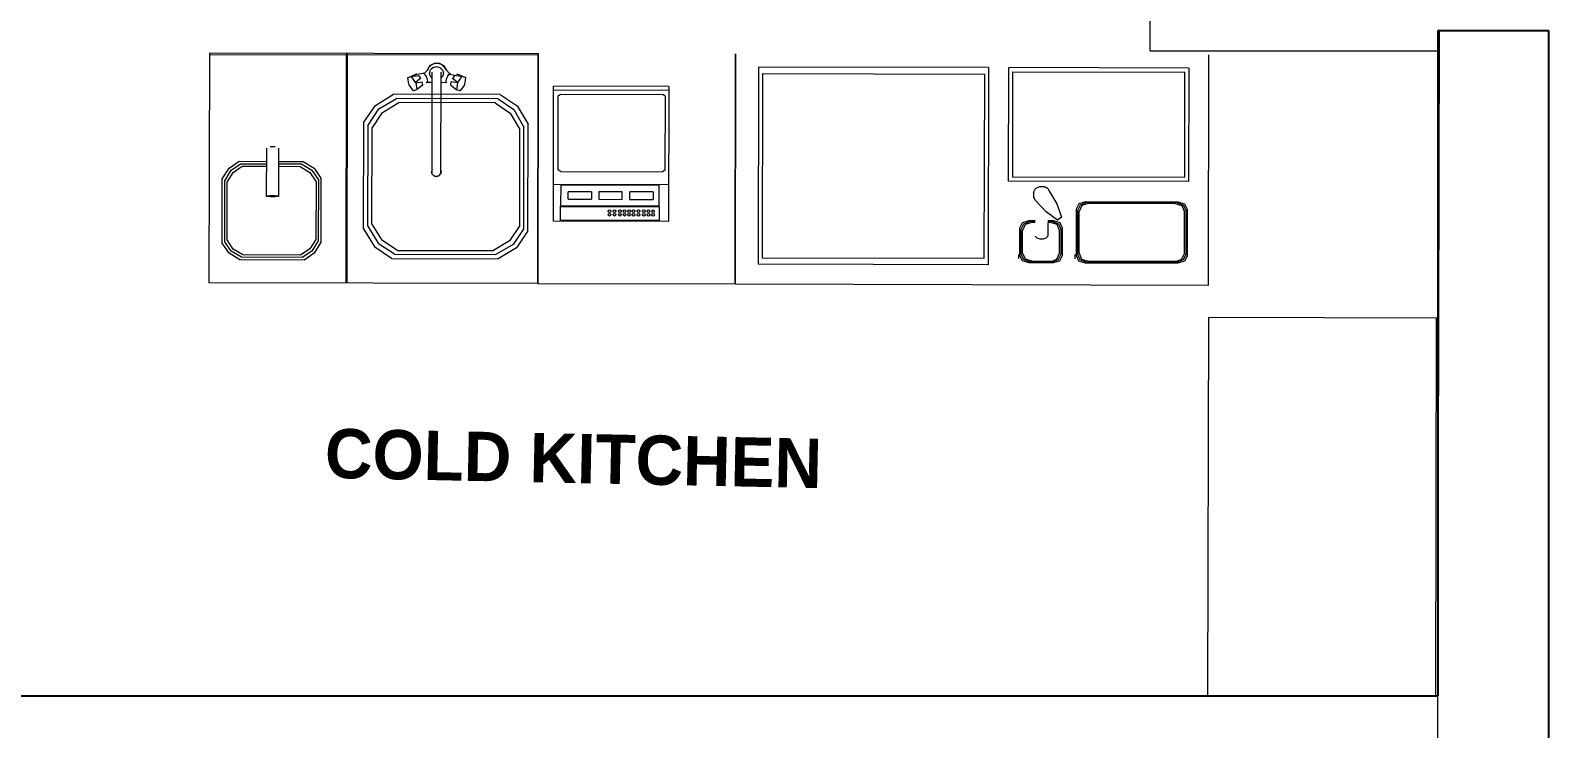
# Model space of a CAD drawing. Header units: inches. Extents: x 478327 to 492265, y -26791 to -22136.
# Drawn here: x 482796.7 to 482950.6, y -26281 to -26210.1 of the extents above; entities that cross this region are included whole.
import ezdxf

# ---------------------------------------------------------------- set-up
doc = ezdxf.new("R2010")
doc.units = ezdxf.units.IN
doc.header["$MEASUREMENT"] = 0
doc.linetypes.add('AUSGEZOGEN', pattern=[0])
for name, color, linetype in [('A-GLASS', 4, 'Continuous'), ('A-WALL', 7, 'Continuous'), ('K3-TEXT', 167, 'AUSGEZOGEN')]:
    doc.layers.add(name, color=color, linetype=linetype)
doc.layers.add('TC-EQUIPMENT', color=251, linetype='Continuous', lineweight=5)
doc.styles.get("Standard").update_dxf_attribs({"font": ''})
doc.styles.get('Standard').set_extended_font_data('MicrogrammaSSi', bold=True)

msp = doc.modelspace()

# ---------------------------------------------------------------- linework, layer by layer
at = {"layer": 'A-GLASS'}
msp.add_line((482939.376, -26210.139, 6.93), (482950.626, -26210.139, 6.93), dxfattribs=at)
at = {"layer": 'A-WALL'}
for p, q in [((482939.376, -26210.139, 6.93), (482939.376, -26277.639, 6.93)), ((482950.626, -26210.139, 6.93), (482950.626, -26288.889, 6.93)), ((482654.012, -26277.639, 6.93), (482939.376, -26277.639, 6.93))]:
    msp.add_line(p, q, dxfattribs=at)
at = {"layer": 'TC-EQUIPMENT'}
for p, q in [((482910.204, -26212.213, 3.812), (482910.204, -26171.373, 3.812)), ((482939.523, -26210.139, 6.93), (482939.065, -26420.139, 6.93)), ((482910.204, -26212.213, 3.812), (482939.376, -26212.213, 3.812)), ((482814.828, -26212.41, 6.93), (482814.777, -26235.748, 6.93)), ((482814.828, -26212.41, 6.93), (482848.169, -26212.482, 6.93)), ((482814.828, -26212.577, 6.93), (482828.731, -26212.607, 6.93)), ((482828.681, -26235.779, 6.93), (482828.731, -26212.44, 6.93)), ((482828.78, -26235.779, 6.93), (482828.831, -26212.44, 6.93)), ((482848.168, -26212.649, 6.93), (482828.831, -26212.607, 6.93)), ((482837.023, -26213.963, 6.93), (482837.383, -26213.599, 6.93)), ((482837.074, -26213.911, 6.93), (482837.178, -26213.719, 6.93)), ((482837.178, -26213.719, 6.93), (482837.368, -26213.615, 6.93)), ((482837.527, -26213.893, 6.93), (482837.26, -26214.159, 6.93)), ((482837.873, -26213.469, 6.93), (482837.383, -26213.599, 6.93)), ((482837.41, -26213.592, 6.93), (482837.652, -26213.46, 6.93)), ((482837.527, -26213.893, 6.93), (482837.861, -26213.794, 6.93)), ((482837.652, -26213.46, 6.93), (482838.165, -26213.461, 6.93)), ((482837.861, -26213.794, 6.93), (482838.194, -26213.895, 6.93)), ((482838.362, -26213.601, 6.93), (482837.873, -26213.469, 6.93)), ((482838.165, -26213.461, 6.93), (482838.638, -26213.722, 6.93)), ((482838.194, -26213.895, 6.93), (482838.46, -26214.162, 6.93)), ((482838.721, -26213.967, 6.93), (482838.362, -26213.601, 6.93)), ((482838.893, -26214.203, 6.93), (482838.638, -26213.722, 6.93)), ((482848.169, -26212.482, 6.93), (482848.118, -26235.821, 6.93)), ((482848.118, -26235.821, 6.93), (482848.169, -26212.482, 6.93)), ((482868.123, -26235.865, 6.93), (482868.174, -26212.526, 6.93)), ((482868.174, -26212.526, 6.93), (482868.123, -26235.865, 6.93)), ((482870.504, -26213.864, 6.93), (482870.461, -26233.869, 6.93)), ((482893.843, -26213.915, 6.93), (482870.504, -26213.864, 6.93)), ((482893.843, -26213.915, 6.93), (482893.799, -26233.92, 6.93)), ((482895.851, -26225.422, 6.93), (482895.877, -26213.92, 6.93)), ((482914.147, -26213.959, 6.93), (482895.877, -26213.92, 6.93)), ((482916.133, -26235.969, 6.93), (482916.184, -26212.63, 6.93)), ((482834.958, -26214.933, 6.93), (482834.965, -26214.907, 6.93)), ((482835.049, -26215.612, 6.93), (482834.958, -26214.933, 6.93)), ((482834.965, -26214.907, 6.93), (482835.683, -26214.612, 6.93)), ((482834.965, -26214.907, 6.93), (482835.295, -26214.816, 6.93)), ((482835.295, -26214.816, 6.93), (482835.846, -26214.568, 6.93)), ((482835.295, -26214.816, 6.93), (482835.321, -26214.834, 6.93)), ((482835.321, -26214.834, 6.93), (482836.061, -26214.71, 6.93)), ((482835.737, -26215.425, 6.93), (482835.321, -26214.834, 6.93)), ((482835.846, -26214.568, 6.93), (482835.683, -26214.612, 6.93)), ((482836.265, -26215.001, 6.93), (482835.737, -26215.425, 6.93)), ((482835.737, -26215.425, 6.93), (482835.754, -26215.468, 6.93)), ((482835.754, -26215.468, 6.93), (482836.411, -26215.369, 6.93)), ((482835.754, -26215.468, 6.93), (482835.845, -26216.15, 6.93)), ((482835.846, -26214.568, 6.93), (482836.48, -26214.49, 6.93)), ((482836.265, -26215.001, 6.93), (482836.061, -26214.71, 6.93)), ((482836.458, -26215.706, 6.93), (482836.411, -26215.369, 6.93)), ((482836.641, -26214.597, 6.93), (482836.48, -26214.49, 6.93)), ((482836.966, -26214.134, 6.93), (482836.568, -26214.549, 6.93)), ((482836.641, -26214.597, 6.93), (482836.795, -26214.818, 6.93)), ((482836.795, -26214.818, 6.93), (482836.906, -26215.093, 6.93)), ((482837.424, -26215.441, 6.93), (482836.812, -26215.443, 6.93)), ((482836.832, -26215.429, 6.93), (482836.867, -26215.42, 6.93)), ((482836.874, -26215.398, 6.93), (482836.867, -26215.42, 6.93)), ((482836.906, -26215.093, 6.93), (482836.939, -26215.35, 6.93)), ((482836.94, -26214.16, 6.93), (482837.001, -26214.048, 6.93)), ((482837.023, -26213.963, 6.93), (482836.978, -26214.134, 6.93)), ((482837.159, -26214.492, 6.93), (482837.26, -26214.159, 6.93)), ((482837.259, -26214.826, 6.93), (482837.159, -26214.492, 6.93)), ((482837.425, -26214.993, 6.93), (482837.259, -26214.826, 6.93)), ((482837.404, -26224.602, 6.93), (482837.426, -26214.373, 6.93)), ((482838.293, -26214.375, 6.93), (482838.271, -26224.614, 6.93)), ((482838.291, -26215.409, 6.93), (482838.896, -26215.415, 6.93)), ((482838.459, -26214.828, 6.93), (482838.292, -26214.995, 6.93)), ((482838.309, -26214.978, 6.93), (482838.311, -26214.977, 6.93)), ((482838.311, -26214.977, 6.93), (482838.311, -26214.975, 6.93)), ((482838.56, -26214.495, 6.93), (482838.459, -26214.828, 6.93)), ((482838.46, -26214.162, 6.93), (482838.56, -26214.495, 6.93)), ((482838.757, -26214.107, 6.93), (482838.721, -26213.967, 6.93)), ((482839.21, -26214.542, 6.93), (482838.794, -26214.104, 6.93)), ((482838.85, -26215.097, 6.93), (482838.816, -26215.354, 6.93)), ((482838.962, -26214.823, 6.93), (482838.85, -26215.097, 6.93)), ((482838.893, -26214.203, 6.93), (482838.893, -26214.209, 6.93)), ((482838.962, -26214.823, 6.93), (482839.117, -26214.603, 6.93)), ((482839.117, -26214.603, 6.93), (482839.278, -26214.496, 6.93)), ((482839.697, -26214.718, 6.93), (482839.117, -26214.603, 6.93)), ((482839.296, -26215.712, 6.93), (482839.344, -26215.376, 6.93)), ((482840, -26215.477, 6.93), (482839.344, -26215.376, 6.93)), ((482839.697, -26214.718, 6.93), (482839.492, -26215.008, 6.93)), ((482840.017, -26215.434, 6.93), (482839.492, -26215.008, 6.93)), ((482840.437, -26214.844, 6.93), (482839.697, -26214.718, 6.93)), ((482839.906, -26216.16, 6.93), (482840, -26215.477, 6.93)), ((482839.912, -26214.577, 6.93), (482840.075, -26214.621, 6.93)), ((482840.461, -26214.827, 6.93), (482839.912, -26214.577, 6.93)), ((482840, -26215.477, 6.93), (482840.017, -26215.434, 6.93)), ((482840.017, -26215.434, 6.93), (482840.437, -26214.844, 6.93)), ((482840.075, -26214.621, 6.93), (482840.791, -26214.92, 6.93)), ((482840.437, -26214.844, 6.93), (482840.461, -26214.827, 6.93)), ((482840.791, -26214.92, 6.93), (482840.461, -26214.827, 6.93)), ((482840.799, -26214.946, 6.93), (482840.704, -26215.625, 6.93)), ((482840.791, -26214.92, 6.93), (482840.799, -26214.946, 6.93)), ((482870.903, -26214.532, 6.93), (482870.862, -26233.203, 6.93)), ((482870.903, -26214.532, 6.93), (482893.441, -26214.581, 6.93)), ((482893.401, -26233.252, 6.93), (482893.441, -26214.581, 6.93)), ((482896.276, -26214.354, 6.93), (482896.253, -26224.99, 6.93)), ((482896.276, -26214.354, 6.93), (482913.747, -26214.393, 6.93)), ((482913.723, -26225.028, 6.93), (482913.747, -26214.393, 6.93)), ((482914.147, -26213.959, 6.93), (482914.122, -26225.462, 6.93)), ((482831.654, -26217.748, 6.93), (482833.49, -26216.618, 6.93)), ((482844.326, -26216.641, 6.93), (482833.49, -26216.618, 6.93)), ((482835.066, -26215.656, 6.93), (482835.049, -26215.612, 6.93)), ((482835.484, -26216.248, 6.93), (482835.066, -26215.656, 6.93)), ((482835.509, -26216.264, 6.93), (482835.484, -26216.248, 6.93)), ((482835.837, -26216.177, 6.93), (482835.509, -26216.264, 6.93)), ((482835.845, -26216.15, 6.93), (482835.837, -26216.177, 6.93)), ((482836.458, -26215.706, 6.93), (482835.845, -26216.15, 6.93)), ((482839.296, -26215.712, 6.93), (482839.906, -26216.16, 6.93)), ((482839.914, -26216.185, 6.93), (482839.906, -26216.16, 6.93)), ((482840.242, -26216.274, 6.93), (482839.914, -26216.185, 6.93)), ((482840.267, -26216.258, 6.93), (482840.242, -26216.274, 6.93)), ((482840.688, -26215.668, 6.93), (482840.267, -26216.258, 6.93)), ((482840.704, -26215.625, 6.93), (482840.688, -26215.668, 6.93)), ((482844.326, -26216.641, 6.93), (482846.024, -26217.812, 6.93)), ((482849.703, -26229.485, 6.93), (482849.733, -26215.816, 6.93)), ((482849.732, -26216.177, 6.93), (482861.401, -26216.202, 6.93)), ((482861.402, -26215.841, 6.93), (482849.733, -26215.816, 6.93)), ((482850.182, -26224.282, 6.93), (482850.198, -26216.787, 6.93)), ((482850.198, -26216.787, 6.93), (482850.433, -26216.617, 6.93)), ((482850.433, -26216.617, 6.93), (482860.798, -26216.64, 6.93)), ((482861.033, -26216.811, 6.93), (482860.798, -26216.64, 6.93)), ((482861.033, -26216.811, 6.93), (482861.017, -26224.305, 6.93)), ((482861.402, -26215.841, 6.93), (482861.372, -26229.511, 6.93)), ((482830.483, -26219.445, 6.93), (482831.654, -26217.748, 6.93)), ((482830.916, -26219.747, 6.93), (482832.019, -26218.115, 6.93)), ((482831.315, -26220.047, 6.93), (482832.386, -26218.483, 6.93)), ((482832.019, -26218.115, 6.93), (482833.789, -26217.052, 6.93)), ((482832.386, -26218.483, 6.93), (482834.022, -26217.453, 6.93)), ((482844.091, -26217.074, 6.93), (482833.789, -26217.052, 6.93)), ((482843.79, -26217.474, 6.93), (482834.022, -26217.453, 6.93)), ((482843.79, -26217.474, 6.93), (482845.322, -26218.544, 6.93)), ((482844.091, -26217.074, 6.93), (482845.69, -26218.178, 6.93)), ((482845.322, -26218.544, 6.93), (482846.319, -26220.18, 6.93)), ((482845.69, -26218.178, 6.93), (482846.719, -26219.947, 6.93)), ((482846.024, -26217.812, 6.93), (482847.153, -26219.648, 6.93)), ((482830.459, -26230.281, 6.93), (482830.483, -26219.445, 6.93)), ((482830.894, -26230.015, 6.93), (482830.916, -26219.747, 6.93)), ((482831.294, -26229.783, 6.93), (482831.315, -26220.047, 6.93)), ((482846.697, -26230.25, 6.93), (482846.719, -26219.947, 6.93)), ((482847.13, -26230.484, 6.93), (482847.153, -26219.648, 6.93)), ((482846.297, -26229.949, 6.93), (482846.319, -26220.18, 6.93)), ((482820.631, -26226.992, 6.93), (482820.641, -26222.091, 6.93)), ((482820.976, -26221.925, 6.93), (482821.509, -26221.927, 6.93)), ((482821.842, -26222.094, 6.93), (482821.831, -26226.995, 6.93)), ((482816.134, -26225.215, 6.93), (482816.816, -26224.117, 6.93)), ((482816.393, -26225.396, 6.93), (482817.016, -26224.337, 6.93)), ((482816.633, -26225.537, 6.93), (482817.236, -26224.558, 6.93)), ((482816.816, -26224.117, 6.93), (482817.838, -26223.419, 6.93)), ((482817.016, -26224.337, 6.93), (482817.978, -26223.679, 6.93)), ((482817.236, -26224.558, 6.93), (482818.157, -26223.919, 6.93)), ((482817.838, -26223.419, 6.93), (482820.639, -26223.425, 6.93)), ((482817.978, -26223.679, 6.93), (482820.638, -26223.685, 6.93)), ((482818.157, -26223.919, 6.93), (482820.638, -26223.925, 6.93)), ((482821.838, -26223.687, 6.93), (482824.159, -26223.693, 6.93)), ((482821.838, -26223.928, 6.93), (482824.018, -26223.932, 6.93)), ((482821.839, -26223.428, 6.93), (482824.34, -26223.433, 6.93)), ((482824.018, -26223.932, 6.93), (482824.998, -26224.555, 6.93)), ((482824.159, -26223.693, 6.93), (482825.218, -26224.335, 6.93)), ((482824.34, -26223.433, 6.93), (482825.438, -26224.115, 6.93)), ((482824.998, -26224.555, 6.93), (482825.635, -26225.496, 6.93)), ((482825.218, -26224.335, 6.93), (482825.876, -26225.316, 6.93)), ((482825.438, -26224.115, 6.93), (482826.136, -26225.137, 6.93)), ((482837.404, -26224.262, 6.93), (482837.337, -26224.495, 6.93)), ((482837.404, -26224.729, 6.93), (482837.337, -26224.495, 6.93)), ((482838.153, -26224.814, 6.93), (482838.271, -26224.614, 6.93)), ((482838.271, -26224.264, 6.93), (482838.338, -26224.497, 6.93)), ((482838.338, -26224.497, 6.93), (482838.271, -26224.731, 6.93)), ((482850.417, -26224.453, 6.93), (482850.182, -26224.282, 6.93)), ((482850.417, -26224.453, 6.93), (482860.782, -26224.475, 6.93)), ((482861.017, -26224.305, 6.93), (482860.782, -26224.475, 6.93)), ((482816.12, -26231.717, 6.93), (482816.134, -26225.215, 6.93)), ((482816.38, -26231.578, 6.93), (482816.393, -26225.396, 6.93)), ((482816.621, -26231.398, 6.93), (482816.633, -26225.537, 6.93)), ((482825.635, -26225.496, 6.93), (482825.622, -26231.338, 6.93)), ((482825.876, -26225.316, 6.93), (482825.863, -26231.478, 6.93)), ((482826.136, -26225.137, 6.93), (482826.122, -26231.638, 6.93)), ((482837.603, -26224.929, 6.93), (482837.404, -26224.729, 6.93)), ((482837.52, -26224.812, 6.93), (482837.72, -26224.929, 6.93)), ((482837.836, -26224.996, 6.93), (482837.603, -26224.929, 6.93)), ((482837.72, -26224.929, 6.93), (482837.954, -26224.93, 6.93)), ((482838.07, -26224.93, 6.93), (482837.836, -26224.996, 6.93)), ((482837.954, -26224.93, 6.93), (482838.153, -26224.814, 6.93)), ((482838.271, -26224.731, 6.93), (482838.07, -26224.93, 6.93)), ((482849.711, -26225.75, 6.93), (482861.381, -26225.775, 6.93)), ((482850.445, -26225.824, 6.93), (482850.44, -26227.92, 6.93)), ((482860.447, -26225.878, 6.93), (482850.444, -26225.857, 6.93)), ((482860.442, -26227.942, 6.93), (482860.447, -26225.845, 6.93)), ((482914.122, -26225.462, 6.93), (482895.851, -26225.422, 6.93)), ((482896.253, -26224.99, 6.93), (482913.723, -26225.028, 6.93)), ((482898.383, -26226.573, 6.93), (482898.606, -26226.184, 6.93)), ((482898.383, -26226.573, 6.93), (482898.606, -26226.184, 6.93)), ((482898.606, -26226.184, 6.93), (482898.996, -26225.963, 6.93)), ((482898.606, -26226.184, 6.93), (482898.996, -26225.963, 6.93)), ((482898.996, -26225.963, 6.93), (482899.44, -26225.964, 6.93)), ((482899.44, -26225.964, 6.93), (482899.829, -26226.187, 6.93)), ((482899.829, -26226.187, 6.93), (482899.44, -26225.964, 6.93)), ((482899.829, -26226.187, 6.93), (482899.937, -26226.377, 6.93)), ((482899.829, -26226.187, 6.93), (482899.937, -26226.378, 6.93)), ((482820.631, -26226.926, 6.93), (482820.965, -26226.893, 6.93)), ((482820.964, -26227.026, 6.93), (482820.631, -26226.992, 6.93)), ((482821.498, -26227.027, 6.93), (482820.964, -26227.026, 6.93)), ((482820.965, -26226.893, 6.93), (482821.498, -26226.894, 6.93)), ((482821.498, -26226.894, 6.93), (482821.831, -26226.928, 6.93)), ((482821.831, -26226.995, 6.93), (482821.498, -26227.027, 6.93)), ((482851.208, -26227.27, 6.93), (482851.21, -26226.512, 6.93)), ((482851.208, -26227.27, 6.93), (482853.573, -26227.275, 6.93)), ((482853.574, -26226.517, 6.93), (482851.21, -26226.512, 6.93)), ((482853.574, -26226.517, 6.93), (482853.573, -26227.275, 6.93)), ((482854.311, -26226.519, 6.93), (482854.309, -26227.276, 6.93)), ((482854.309, -26227.276, 6.93), (482856.673, -26227.282, 6.93)), ((482856.675, -26226.524, 6.93), (482854.311, -26226.519, 6.93)), ((482856.673, -26227.282, 6.93), (482856.675, -26226.524, 6.93)), ((482857.443, -26227.284, 6.93), (482857.445, -26226.526, 6.93)), ((482857.443, -26227.284, 6.93), (482859.807, -26227.288, 6.93)), ((482859.809, -26226.531, 6.93), (482857.445, -26226.526, 6.93)), ((482859.809, -26226.531, 6.93), (482859.807, -26227.288, 6.93)), ((482898.383, -26226.573, 6.93), (482898.382, -26227.017, 6.93)), ((482898.604, -26227.406, 6.93), (482898.382, -26227.017, 6.93)), ((482898.449, -26227.107, 6.93), (482898.382, -26227.017, 6.93)), ((482898.604, -26227.406, 6.93), (482898.382, -26227.017, 6.93)), ((482899.661, -26228.544, 6.93), (482898.593, -26227.386, 6.93)), ((482898.622, -26227.417, 6.93), (482898.604, -26227.406, 6.93)), ((482899.94, -26226.375, 6.93), (482900.753, -26227.723, 6.93)), ((482900.753, -26227.723, 6.93), (482901.226, -26229.077, 6.93)), ((482902.747, -26228.238, 6.93), (482903.015, -26227.705, 6.93)), ((482903.015, -26227.705, 6.93), (482903.682, -26227.506, 6.93)), ((482903.148, -26227.839, 6.93), (482903.815, -26227.574, 6.93)), ((482903.948, -26227.708, 6.93), (482903.281, -26227.906, 6.93)), ((482903.682, -26227.506, 6.93), (482913.051, -26227.527, 6.93)), ((482903.815, -26227.574, 6.93), (482912.918, -26227.593, 6.93)), ((482912.784, -26227.726, 6.93), (482903.948, -26227.708, 6.93)), ((482913.45, -26227.928, 6.93), (482912.784, -26227.726, 6.93)), ((482912.918, -26227.593, 6.93), (482913.584, -26227.862, 6.93)), ((482913.051, -26227.527, 6.93), (482913.717, -26227.728, 6.93)), ((482913.717, -26227.728, 6.93), (482913.983, -26228.262, 6.93)), ((482850.437, -26229.42, 6.93), (482850.44, -26227.98, 6.93)), ((482850.44, -26227.92, 6.93), (482860.442, -26227.942, 6.93)), ((482860.442, -26228.002, 6.93), (482850.44, -26227.98, 6.93)), ((482850.44, -26227.989, 6.93), (482860.442, -26228.01, 6.93)), ((482860.442, -26228.002, 6.93), (482860.439, -26229.442, 6.93)), ((482900.828, -26229.376, 6.93), (482899.661, -26228.544, 6.93)), ((482901.226, -26229.077, 6.93), (482900.828, -26229.376, 6.93)), ((482902.737, -26233.006, 6.93), (482902.747, -26228.238, 6.93)), ((482902.87, -26232.873, 6.93), (482902.88, -26228.371, 6.93)), ((482902.88, -26228.371, 6.93), (482903.148, -26227.839, 6.93)), ((482903.004, -26232.739, 6.93), (482903.013, -26228.505, 6.93)), ((482903.281, -26227.906, 6.93), (482903.013, -26228.505, 6.93)), ((482913.716, -26228.529, 6.93), (482913.45, -26227.928, 6.93)), ((482913.584, -26227.862, 6.93), (482913.849, -26228.396, 6.93)), ((482913.707, -26232.763, 6.93), (482913.716, -26228.529, 6.93)), ((482913.849, -26228.396, 6.93), (482913.84, -26232.897, 6.93)), ((482913.983, -26228.262, 6.93), (482913.973, -26233.03, 6.93)), ((482830.459, -26230.281, 6.93), (482831.589, -26232.117, 6.93)), ((482830.894, -26230.015, 6.93), (482831.956, -26231.785, 6.93)), ((482831.294, -26229.783, 6.93), (482832.324, -26231.418, 6.93)), ((482846.297, -26229.949, 6.93), (482845.26, -26231.481, 6.93)), ((482846.697, -26230.25, 6.93), (482845.626, -26231.848, 6.93)), ((482847.13, -26230.484, 6.93), (482845.959, -26232.182, 6.93)), ((482861.372, -26229.511, 6.93), (482849.703, -26229.485, 6.93)), ((482860.439, -26229.442, 6.93), (482850.437, -26229.42, 6.93)), ((482897.002, -26232.993, 6.93), (482897.008, -26230.159, 6.93)), ((482897.008, -26230.159, 6.93), (482897.276, -26229.627, 6.93)), ((482897.135, -26232.86, 6.93), (482897.142, -26230.293, 6.93)), ((482897.142, -26230.293, 6.93), (482897.409, -26229.76, 6.93)), ((482897.269, -26232.727, 6.93), (482897.274, -26230.426, 6.93)), ((482897.543, -26229.827, 6.93), (482897.274, -26230.426, 6.93)), ((482897.276, -26229.627, 6.93), (482897.943, -26229.428, 6.93)), ((482897.409, -26229.76, 6.93), (482898.077, -26229.495, 6.93)), ((482898.209, -26229.628, 6.93), (482897.543, -26229.827, 6.93)), ((482897.943, -26229.428, 6.93), (482898.569, -26229.429, 6.93)), ((482898.077, -26229.495, 6.93), (482898.57, -26229.496, 6.93)), ((482898.57, -26229.629, 6.93), (482898.209, -26229.628, 6.93)), ((482899.843, -26229.684, 6.93), (482899.84, -26231.027, 6.93)), ((482900.11, -26229.633, 6.93), (482899.844, -26229.632, 6.93)), ((482899.846, -26229.499, 6.93), (482900.244, -26229.5, 6.93)), ((482899.847, -26229.432, 6.93), (482900.377, -26229.433, 6.93)), ((482900.777, -26229.834, 6.93), (482900.11, -26229.633, 6.93)), ((482900.244, -26229.5, 6.93), (482900.91, -26229.768, 6.93)), ((482900.377, -26229.433, 6.93), (482901.044, -26229.635, 6.93)), ((482901.042, -26230.435, 6.93), (482900.777, -26229.834, 6.93)), ((482900.91, -26229.768, 6.93), (482901.176, -26230.302, 6.93)), ((482901.037, -26232.735, 6.93), (482901.042, -26230.435, 6.93)), ((482901.044, -26229.635, 6.93), (482901.309, -26230.169, 6.93)), ((482901.176, -26230.302, 6.93), (482901.17, -26232.869, 6.93)), ((482901.309, -26230.169, 6.93), (482901.303, -26233.003, 6.93)), ((482816.818, -26232.739, 6.93), (482816.12, -26231.717, 6.93)), ((482817.018, -26232.539, 6.93), (482816.38, -26231.578, 6.93)), ((482817.239, -26232.32, 6.93), (482816.621, -26231.398, 6.93)), ((482818.217, -26232.922, 6.93), (482817.239, -26232.32, 6.93)), ((482825, -26232.316, 6.93), (482824.059, -26232.935, 6.93)), ((482825.622, -26231.338, 6.93), (482825, -26232.316, 6.93)), ((482825.863, -26231.478, 6.93), (482825.22, -26232.537, 6.93)), ((482826.122, -26231.638, 6.93), (482825.439, -26232.737, 6.93)), ((482833.287, -26233.288, 6.93), (482831.589, -26232.117, 6.93)), ((482833.588, -26232.855, 6.93), (482831.956, -26231.785, 6.93)), ((482833.889, -26232.456, 6.93), (482832.324, -26231.418, 6.93)), ((482845.26, -26231.481, 6.93), (482843.625, -26232.477, 6.93)), ((482845.626, -26231.848, 6.93), (482843.857, -26232.877, 6.93)), ((482845.959, -26232.182, 6.93), (482844.122, -26233.311, 6.93)), ((482898.573, -26231.025, 6.93), (482898.739, -26231.175, 6.93)), ((482898.739, -26231.175, 6.93), (482899.039, -26231.28, 6.93)), ((482899.039, -26231.28, 6.93), (482899.373, -26231.281, 6.93)), ((482899.373, -26231.281, 6.93), (482899.673, -26231.177, 6.93)), ((482899.673, -26231.177, 6.93), (482899.84, -26231.027, 6.93)), ((482817.916, -26233.421, 6.93), (482816.818, -26232.739, 6.93)), ((482818.077, -26233.161, 6.93), (482817.018, -26232.539, 6.93)), ((482824.418, -26233.436, 6.93), (482817.916, -26233.421, 6.93)), ((482824.238, -26233.175, 6.93), (482818.077, -26233.161, 6.93)), ((482824.059, -26232.935, 6.93), (482818.217, -26232.922, 6.93)), ((482825.22, -26232.537, 6.93), (482824.238, -26233.175, 6.93)), ((482825.439, -26232.737, 6.93), (482824.418, -26233.436, 6.93)), ((482833.287, -26233.288, 6.93), (482844.122, -26233.311, 6.93)), ((482833.588, -26232.855, 6.93), (482843.857, -26232.877, 6.93)), ((482833.889, -26232.456, 6.93), (482843.625, -26232.477, 6.93)), ((482893.799, -26233.92, 6.93), (482870.461, -26233.869, 6.93)), ((482870.862, -26233.203, 6.93), (482893.401, -26233.252, 6.93)), ((482896.869, -26232.86, 6.93), (482896.868, -26233.293, 6.93)), ((482897.267, -26233.527, 6.93), (482897.002, -26232.993, 6.93)), ((482897.401, -26233.394, 6.93), (482897.135, -26232.86, 6.93)), ((482897.934, -26233.729, 6.93), (482897.267, -26233.527, 6.93)), ((482897.269, -26232.727, 6.93), (482897.535, -26233.328, 6.93)), ((482898.068, -26233.662, 6.93), (482897.401, -26233.394, 6.93)), ((482897.535, -26233.328, 6.93), (482898.201, -26233.53, 6.93)), ((482900.368, -26233.734, 6.93), (482897.934, -26233.729, 6.93)), ((482900.234, -26233.667, 6.93), (482898.068, -26233.662, 6.93)), ((482898.201, -26233.53, 6.93), (482900.235, -26233.534, 6.93)), ((482900.902, -26233.402, 6.93), (482900.234, -26233.667, 6.93)), ((482900.235, -26233.534, 6.93), (482900.769, -26233.335, 6.93)), ((482901.035, -26233.536, 6.93), (482900.368, -26233.734, 6.93)), ((482900.769, -26233.335, 6.93), (482901.037, -26232.735, 6.93)), ((482901.17, -26232.869, 6.93), (482900.902, -26233.402, 6.93)), ((482901.303, -26233.003, 6.93), (482901.035, -26233.536, 6.93)), ((482902.603, -26233.305, 6.93), (482902.603, -26232.872, 6.93)), ((482903.002, -26233.54, 6.93), (482902.737, -26233.006, 6.93)), ((482903.136, -26233.407, 6.93), (482902.87, -26232.873, 6.93)), ((482903.668, -26233.741, 6.93), (482903.002, -26233.54, 6.93)), ((482903.004, -26232.739, 6.93), (482903.27, -26233.34, 6.93)), ((482903.802, -26233.675, 6.93), (482903.136, -26233.407, 6.93)), ((482903.27, -26233.34, 6.93), (482903.936, -26233.542, 6.93)), ((482913.037, -26233.762, 6.93), (482903.668, -26233.741, 6.93)), ((482912.904, -26233.695, 6.93), (482903.802, -26233.675, 6.93)), ((482903.936, -26233.542, 6.93), (482912.904, -26233.561, 6.93)), ((482912.904, -26233.561, 6.93), (482913.438, -26233.363, 6.93)), ((482913.572, -26233.429, 6.93), (482912.904, -26233.695, 6.93)), ((482913.705, -26233.563, 6.93), (482913.037, -26233.762, 6.93)), ((482913.438, -26233.363, 6.93), (482913.707, -26232.763, 6.93)), ((482913.84, -26232.897, 6.93), (482913.572, -26233.429, 6.93)), ((482913.973, -26233.03, 6.93), (482913.705, -26233.563, 6.93)), ((482848.118, -26235.821, 6.93), (482814.777, -26235.748, 6.93)), ((482848.118, -26235.821, 6.93), (482868.123, -26235.865, 6.93)), ((482868.123, -26235.865, 6.93), (482916.133, -26235.969, 6.93)), ((482916.121, -26239.246, 6.93), (482916.037, -26277.589, 6.93)), ((482916.121, -26239.246, 6.93), (482939.459, -26239.297, 6.93)), ((482939.176, -26277.639, 6.93), (482939.259, -26239.296, 6.93)), ((482939.376, -26277.639, 6.93), (482916.037, -26277.589, 6.93))]:
    msp.add_line(p, q, dxfattribs=at)
for centre in [(482855.406, -26228.834, 6.93), (482855.407, -26228.482, 6.93), (482855.906, -26228.835, 6.93), (482855.907, -26228.483, 6.93), (482856.44, -26228.484, 6.93), (482856.44, -26228.836, 6.93), (482856.906, -26228.838, 6.93), (482856.907, -26228.485, 6.93), (482857.373, -26228.839, 6.93), (482857.374, -26228.486, 6.93), (482857.84, -26228.84, 6.93), (482857.841, -26228.487, 6.93), (482858.34, -26228.488, 6.93), (482858.34, -26228.841, 6.93), (482858.873, -26228.842, 6.93), (482858.874, -26228.489, 6.93), (482859.34, -26228.843, 6.93), (482859.341, -26228.49, 6.93), (482859.807, -26228.844, 6.93), (482859.808, -26228.491, 6.93)]:
    msp.add_circle(centre, 0.136, dxfattribs=at)

# ---------------------------------------------------------------- texts
at = {"layer": 'K3-TEXT', "width": 0.9975}
msp.add_text('COLD KITCHEN', height=5.00115, rotation=358.80808, dxfattribs=at).set_placement((482826.502, -26255.528, 6.93))

doc.saveas('drawing.dxf')
